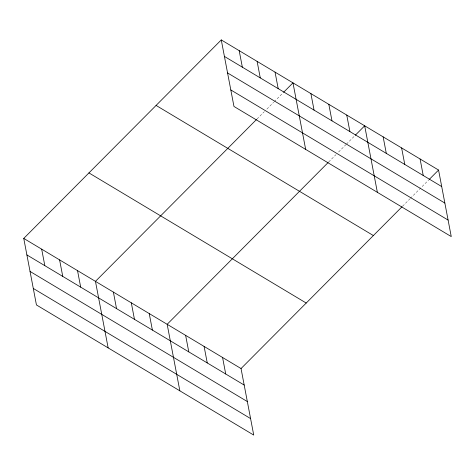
<?xml version="1.0" encoding="UTF-8"?>
<svg xmlns="http://www.w3.org/2000/svg" width="475" height="475" viewBox="0 0 475 475"><rect width="100%" height="100%" fill="white"/><g stroke="black" fill="none" stroke-linecap="round" stroke-linejoin="round"><path stroke-width="0.36" stroke-dasharray="2.38 1.78" d="M256.993 119.023L264.296 111.684M266.902 109.066L273.683 102.256M274.2 101.733L283.064 92.821M328.7 161.969L336.003 154.63M338.61 152.012L345.907 144.673M346.429 144.151L354.772 135.767M402.58 206.209L409.878 198.877M410.4 198.348L428.652 180.007"/><path stroke-width="0.71" d="M23.75 238.42L241.039 368.547L253.733 435.076L36.438 304.95L23.75 238.42L221.267 39.924L438.562 170.05L451.25 236.58L233.961 106.453L221.267 39.924M256.47 119.546L95.457 281.36L108.146 347.89M283.587 92.298L292.974 82.864L305.662 149.393M328.178 162.492L167.164 324.306L179.853 390.836M355.294 135.238L364.681 125.81L377.37 192.339M241.039 368.547L402.058 206.738M429.174 179.485L438.562 170.05M224.42 56.436L441.708 186.562M227.567 72.942L444.855 203.068M230.808 89.947L448.103 220.073M156.085 105.426L373.38 235.558M88.932 172.912L306.221 303.044M26.897 254.927L244.192 385.059M30.05 271.433L247.338 401.565M33.292 288.444L250.586 418.57M420.09 158.994L423.237 175.501M401.618 147.933L404.771 164.445M383.147 136.871L386.3 153.383M346.756 115.075L349.903 131.587M328.825 104.34L331.978 120.846M310.899 93.599L314.052 110.111M275.049 72.129L278.196 88.641M257.123 61.394L260.27 77.906M239.192 50.659L242.345 67.171M222.573 357.485L225.72 373.997M204.102 346.423L207.254 362.936M185.63 335.368L188.783 351.874M149.233 313.571L152.386 330.077M131.308 302.83L134.461 319.343M113.383 292.095L116.535 308.608M77.532 270.625L80.679 287.137M59.601 259.89L62.753 276.402M41.675 249.155L44.828 265.668"/></g></svg>
